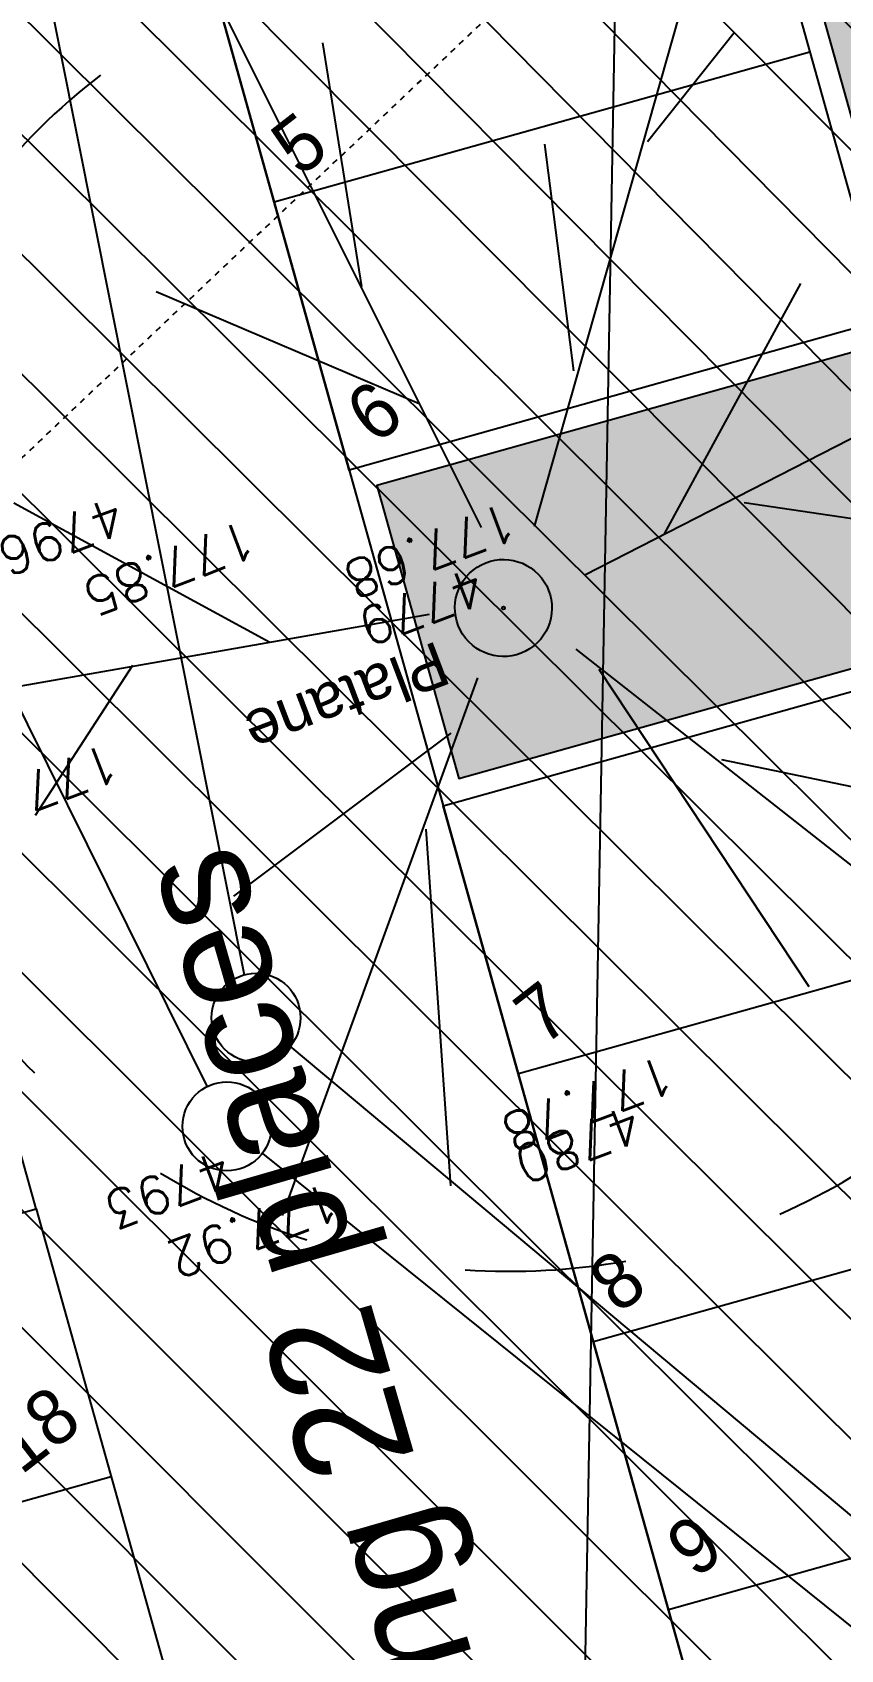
# Model space of a CAD drawing. Header units: centimetres. Extents: x 212517 to 243222, y -357108 to -330212.
# Drawn here: x 235517 to 236243, y -344786 to -343333 of the extents above; entities that cross this region are included whole.
import ezdxf
from ezdxf.enums import TextEntityAlignment as Align
from ezdxf.lldxf.tags import DXFTag

# ---------------------------------------------------------------- set-up
doc = ezdxf.new("R2010")
doc.units = ezdxf.units.CM
doc.linetypes.add('STYLE_01', pattern=[0.41664, 0.20828, -0.20836])
doc.layers.get('0').update_dxf_attribs({"color": 252})
for name, color, linetype in [('DWG_280-140115-P - ALTEA-CANA', 252, 'Continuous'), ('Fond topo - CLO_MUR', 252, 'Continuous'), ('Fond topo - VEG', 252, 'Continuous'), ('Fond topo - VEG_TXT_ESSENCE', 252, 'Continuous'), ('Fond topo - Z_500', 252, 'Continuous'), ('prlm-VRD', 2, 'Continuous'), ('SA - bordure', 252, 'Continuous'), ('SA - bât D', 252, 'Continuous'), ('SA - CAB-réso', 252, 'Continuous'), ('SA - couvre sol', 252, 'Continuous'), ('SA - ECL-réso', 252, 'Eclairage public'), ('SA - enrobé', 252, 'Continuous'), ('SA - EP-réso', 252, 'EP'), ('SA - EU-réso', 252, 'EU'), ('SA - EVMV', 252, 'Continuous'), ('SA - limite revêtement', 252, 'Continuous'), ('SA - marquage au sol', 252, 'Continuous')]:
    doc.layers.add(name, color=color, linetype=linetype)
for name, color, linetype, plot in [('Fond topo - N', 252, 'Continuous', False), ('Fond topo - NCACHE', 252, 'Continuous', False), ('Fond topo - ZCACHE', 252, 'Continuous', False)]:
    doc.layers.add(name, color=color, linetype=linetype, plot=plot)
doc.layers.add('Fond topo - P', color=252, linetype='Continuous', lineweight=50)
doc.layers.add('Fond topo - VOI', color=252, linetype='Continuous', lineweight=25)
doc.styles.add('2000_ARIAL', font='arial.ttf', dxfattribs={"height": 0.400000006})
doc.styles.add('Arial', font='arial.ttf')
doc.styles.add('Futura Std Book', font='')
doc.styles.add('Lignes', font='arial.ttf', dxfattribs={"height": 0.35})
doc.styles.add('SIMPLEX', font='simplex_.ttf', dxfattribs={"height": 1.25})
doc.styles.get('Futura Std Book').set_extended_font_data('Futura Std Book')
tags = doc.linetypes.add('Eclairage public', pattern='A,5,-0.25,["ECL",Lignes,S=1,R=0,X=0,Y=-0.18],-1.25', length=6.5).pattern_tags.tags
tags[15:16] = [DXFTag(74, 4), DXFTag(75, 0), DXFTag(340, '0'), DXFTag(46, 0.0), DXFTag(50, 0.0), DXFTag(44, 0.0), DXFTag(45, 0.0)]
tags[4:5] = [DXFTag(74, 4), DXFTag(75, 0), DXFTag(340, '0'), DXFTag(46, 0.0), DXFTag(50, 0.0), DXFTag(44, 0.0), DXFTag(45, 0.0)]
tags = doc.linetypes.add('EP', pattern='A,5,-0.25,["EP",Lignes,S=1,R=0,X=0,Y=-0.18],-1.25', length=6.5).pattern_tags.tags
tags[15:16] = [DXFTag(74, 4), DXFTag(75, 0), DXFTag(340, '0'), DXFTag(46, 0.0), DXFTag(50, 0.0), DXFTag(44, 0.0), DXFTag(45, 0.0)]
tags[4:5] = [DXFTag(74, 4), DXFTag(75, 0), DXFTag(340, '0'), DXFTag(46, 0.0), DXFTag(50, 0.0), DXFTag(44, 0.0), DXFTag(45, 0.0)]
tags = doc.linetypes.add('EU', pattern='A,5,-0.25,["EU",Lignes,S=1,R=0,X=0,Y=-0.18],-1.25', length=6.5).pattern_tags.tags
tags[15:16] = [DXFTag(74, 4), DXFTag(75, 0), DXFTag(340, '0'), DXFTag(46, 0.0), DXFTag(50, 0.0), DXFTag(44, 0.0), DXFTag(45, 0.0)]
tags[4:5] = [DXFTag(74, 4), DXFTag(75, 0), DXFTag(340, '0'), DXFTag(46, 0.0), DXFTag(50, 0.0), DXFTag(44, 0.0), DXFTag(45, 0.0)]

# ---------------------------------------------------------------- blocks, each defined once
blk = doc.blocks.new('200')
at = {"linetype": 'Continuous', "lineweight": -2}
blk.add_circle((0, 0), 0.4, dxfattribs=at)
blk = doc.blocks.new('PTOPO')
at = {"layer": 'Fond topo - NCACHE', "style": 'SIMPLEX'}
blk.add_attdef('MAT', text='', height=0.34, dxfattribs=at).set_placement((0.09999999986030161, -0.09999999962747097), align=Align.TOP_LEFT)
at = {"layer": 'Fond topo - ZCACHE', "style": 'SIMPLEX'}
blk.add_attdef('ALT', (0.09999999986030161, 0.09999999962747097), '', height=0.34, dxfattribs=at)
blk = doc.blocks.new('VEG14')
at = {"ltscale": 2, "flags": 128}
for points in [[(0.5, 0, -1), (-0.5, 0, -1)], [(0.016, 0, -1), (-0.016, 0, -1)]]:
    blk.add_lwpolyline(points, format="xyb", close=True, dxfattribs=at)
blk = doc.blocks.new('VEG12')
at = {"ltscale": 2}
for p, q in [((0.01815258799999997, 0.057406781), (0.100441039, 0.47293725)), ((0.05749608, 0.253444298), (0.145517598, 0.414706841)), ((0.037902722, 0.15845596), (-0.06593155700000003, 0.344147082)), ((-0.158788295, 0.086017079), (-0.245985314, 0.284587218)), ((0.04981112299999996, 0.033821695), (0.391570728, 0.285894318)), ((0.143890955, 0.107467204), (0.230033352, 0.253971609)), ((0.2917471699999999, 0.208620217), (0.392372872, 0.233301274)), ((-0.05229389700000003, 0.02983962500000001), (-0.383643778, 0.204631851)), ((-0.25001839, 0.135126714), (-0.3755999820000001, 0.091127132)), ((0.122915307, -0.02992704099999999), (0.317230371, 0.05540147100000001)), ((0.057557527, -0.01766878999999999), (0.411943876, -0.08413611500000001)), ((-0.05265807700000003, -0.029192154), (-0.412380265, -0.256628677)), ((-0.09359106700000003, -0.049762263), (-0.2956446150000001, -0.04653133200000001)), ((0.184132294, -0.04763066399999999), (0.323120213, -0.192805613)), ((0.01825986499999999, -0.057372749), (0.107637982, -0.4128258760000001)), ((0.02259491799999996, -0.07955337300000001), (0.001649748999999978, -0.36183712)), ((-0.151821475, -0.09483882200000002), (-0.2999525240000001, -0.315936062)), ((0.05371548199999998, -0.188497704), (0.197263789, -0.356749422))]:
    blk.add_line(p, q, dxfattribs=at)
for start, end in [(90, 103.8461539085843), (62.30769199853572, 76.15384597947835), (117.6923078993823, 131.5384619204946), (34.61538499867542, 48.46153799321151), (145.3846149358338, 159.2307690506909), (6.923076979206323, 20.76923090842763), (173.0769230068974, 186.9230769931026), (339.2307689837768, 353.0769230207937), (200.7692310571047, 214.6153850641662), (311.5384620067885, 325.3846150013246), (228.4615380795054, 242.3076921006177), (283.8461540205217, 297.6923080014643), (256.1538460914157, 270)]:
    blk.add_arc((0, 0), 0.496982058, start, end, dxfattribs=at)
blk = doc.blocks.new('A$C1F970F0F')
at = {"layer": 'SA - couvre sol'}
h = blk.add_hatch(dxfattribs=at)
h.set_pattern_fill('PELOUSE6', color=256, scale=20.0000003, angle=-10.72360141139323, style=0, pattern_type=2)
h.set_pattern_definition([(349.2763985886067, (-277130161.1279894, -473864756.7787022), (22.32856350872324, 117.9043497231417), [37.5000005625, -202.5000030375]), (79.27639858860677, (-277130147.3110734, -473864759.3953308), (-235.8086994462835, 44.65712701744649), [15.000000225, -105.000001575]), (79.27639858860677, (-277130138.0997961, -473864761.1397498), (-235.8086994462835, 44.65712701744649), [15.000000225, -105.000001575]), (79.27639858860677, (-277130142.7054347, -473864760.2675403), (-235.8086994462835, 44.65712701744649), [18.75000028125, -101.25000151875]), (112.9664661186067, (-277130151.916716, -473864758.5231205), (-191.1515722884832, 280.4658259369293), [12.00000018, -420.7461593111922]), (45.58633105860677, (-277130133.4941673, -473864762.0119574), (22.32856353476547, 117.9043498154048), [12.00000018, -420.7461593111923]), (45.58633105860677, (-277130124.2828801, -473864763.7563783), (22.32856353476547, 117.9043498154048), [26.00000039, -406.6661590999923]), (112.9664661186067, (-277130161.1279894, -473864756.7787022), (-191.1515722884832, 280.4658259369293), [26.00000039, -406.6661590999922]), (349.2763985886067, (-277130073.3609553, -473864750.4999832), (22.32856350872324, 117.9043497231417), [44.42455106636825, -195.5754525336318]), (349.2763985886067, (-277130085.1249766, -473864728.4255323), (22.32856350872324, 117.9043497231417), [82.81008944215131, -56.09585564143782, 43.07431864611476, -58.01973967029608]), (349.2763985886067, (-277130096.7337571, -473864706.3804808), (22.32856350872324, 117.9043497231417), [119.4799495921992, -46.28746189431191, 29.47870124218051, -44.75389087130835]), (349.2763985886067, (-277130108.4191755, -473864684.3209158), (22.32856350872324, 117.9043497231417), [100.4611429069171, -139.5388606930829]), (349.2763985886067, (-277130104.5097786, -473864665.2146754), (22.32856350872324, 117.9043497231417), [65.56973938354608, -174.4302642164539])])
edge = h.paths.add_edge_path()
edge.add_line((7646.833733000393, 9004.239187634612), (7477.034909394343, 8929.894142197196))
edge.add_arc((7434.696929002223, 9026.329550800418), 105.3199535518038, 248.6552803840878, 293.7028870098457, ccw=False)
edge.add_line((7396.362750401272, 8928.233764092513), (7340.429076437112, 8871.198932294612))
edge.add_arc((7468.942843810095, 8745.1663500336), 180.0000005438222, 135.5584717013493, 219.3767829141741)
edge.add_arc((4686.176288028108, 6461.26392506193), 3419.999998216231, 12.585048785930383, 39.37678309475541, ccw=False)
edge.add_line((8024.006178657112, 7206.442835890936), (8219.509561664872, 7248.890723525209))
edge.add_arc((8223.753109693258, 7229.346100284074), 19.99999993767855, 12.249983647925774, 102.24998416524511, ccw=False)
edge.add_arc((4686.176201344639, 6461.263923183918), 3640.000084590873, -4.615344787991717, 12.24998357604062, ccw=False)
edge.add_arc((8294.437943437548, 6169.977445866316), 20.00000014751522, -94.6153446132571, -4.615344959063975, ccw=False)
edge.add_line((8292.82862597217, 6150.04229846682), (8093.418862683157, 6166.140179817832))
edge.add_arc((4686.175363890326, 6461.264035144361), 3420.000928369583, -9.235443775684189, -4.9504103777057935, ccw=False)
edge.add_line((8061.843408481891, 5912.381895936595), (8521.34448288443, 5951.967918737956))
edge.add_line((8521.34448288443, 5951.967918737956), (8610.609832601514, 4915.805915142612))
edge.add_line((8610.609832601513, 4915.805915142613), (8112.455023229381, 4872.889881516216))
edge.add_line((8112.455023229382, 4872.889881516216), (8135.919816270769, 4600.518498862564))
edge.add_line((8135.919816270769, 4600.518498862564), (8634.074625419682, 4643.434532436447))
edge.add_line((8634.074625419682, 4643.434532436448), (8744.797991940773, 3358.19512460702))
edge.add_line((8744.797991940773, 3358.195124607019), (8246.754370085053, 3315.288669890853))
edge.add_line((8246.754370085053, 3315.288669890853), (8265.505759157297, 3110.932708469081))
edge.add_line((8265.505759157297, 3110.932708469081), (8762.178919040502, 3156.443199355649))
edge.add_line((8762.178919040503, 3156.443199355648), (8787.07957847176, 2867.404761880945))
edge.add_line((8787.07957847176, 2867.404761880946), (8288.924769134286, 2824.48872843756))
edge.add_line((8288.924769134286, 2824.48872843756), (8303.969088563064, 2649.859355084878))
edge.add_line((8303.969088563066, 2649.859355084878), (8345.097518516532, 2658.459544537745))
edge.add_line((8345.097518516532, 2658.459544537744), (8336.330575091022, 2700.556345111646))
edge.add_line((8336.330575091022, 2700.556345111646), (9020.027266334513, 2842.897281088713))
edge.add_line((9020.027266334513, 2842.897281088713), (8947.20038422563, 3719.594510961972))
edge.add_line((8947.20038422563, 3719.594510961972), (8931.509215578299, 3908.486354448317))
edge.add_line((8931.509215578299, 3908.486354448317), (8875.194980365228, 4578.069331261042))
edge.add_line((8875.194980365228, 4578.069331261042), (8827.905410799856, 5026.715447751275))
edge.add_line((8827.905410799856, 5026.715447751276), (8772.223263227552, 5502.243613790299))
edge.add_arc((1776.092496253554, 4752.857531580154), 7036.151306560315, 6.113889428418106, 17.84258743998169)
edge.add_line((8473.81835812193, 6908.75490576587), (8366.257456928231, 7197.474337847268))
edge.add_line((8366.257456928231, 7197.474337847267), (7657.937547416321, 8986.453584762252))
edge.add_line((7657.937547416321, 8986.453584762254), (7654.260125354509, 8985.031741399463))
edge.add_line((7654.260125354508, 8985.031741399462), (7646.833733000392, 9004.23918763461))
at = {"layer": 'SA - EVMV'}
h = blk.add_hatch(dxfattribs=at)
h.set_pattern_fill('_USER', color=256, scale=74.99999999999999, angle=-55.72360141139323, style=0, pattern_type=0)
h.set_pattern_definition([(304.2763985886068, (-277130161.1279894, -473864756.7787022), (61.97477650275113, 42.238928459823), [])])
h.paths.add_polyline_path([(6137.262643169798, 3161.503242351281), (5258.989506963931, 4651.014984356799), (5823.535050065982, 5411.828376675677), (6009.896409179055, 5810.580329425578), (6042.353956317322, 6037.937811191567), (5791.842057863324, 7412.226220178691), (5768.869517604411, 9187.383885517163), (6965.043931057882, 9781.279833201925), (7125.730307530321, 8202.475428701919), (7356.548247893039, 6578.483473019976), (7421.051285208732, 6215.102708379585), (8728.798868082513, 6201.995811803044), (8825.59209412568, 5455.189202343771), (8884.907463838514, 4910.231636065007), (8937.364138919358, 4349.844162727043), (8990.109761245629, 3720.436779551583), (8238.933497559277, 3575.005023445903)])
at = {"layer": 'DWG_280-140115-P - ALTEA-CANA', "linetype": 'STYLE_01', "ltscale": 25, "elevation": 9.999999999999998e-08, "flags": 128}
blk.add_lwpolyline([(6691.563574447015, 4258.773226266023), (7646.571502395369, 4855.803307069168), (8316.716457966017, 5285.571897289529), (8970.22158409534, 5837.460256469487)], dxfattribs=at)
at = {"layer": 'Fond topo - CLO_MUR', "ltscale": 2, "flags": 128}
blk.add_lwpolyline([(9099.503661256442, 2857.806794675994), (9029.768841556068, 3674.135096516212, 0.002425562910648584), (8983.710465702206, 4214.184040082197, 0.003712242064006256), (8949.286593993262, 4566.656524031377, 6.456692749373129e-05), (8899.637225229711, 5038.181076498351, 0.001219712953851071), (8896.944855445985, 5063.135108859778, 0.006587350988445454), (8857.436212019315, 5382.482512331833, 0.004535956055060247), (8789.759041915275, 5844.853771577722, 0.008373546982798897), (8730.729712814556, 6186.365016694012, 0.01144280291853754), (8677.662638081798, 6434.381476339512, 0.007519788581091132), (8640.322305674863, 6581.408118145886, 0.008745650595407196), (8604.120482952056, 6706.717681165753, 0.009313419861410795), (8596.326318414738, 6730.447047271801, 0.0004915250826251473), (8439.867992029833, 7177.050549144014, 0.01093553292572849), (8329.567755130352, 7470.247039018259, 0.007040721940409205), (8142.006759480114, 7919.151573156228)], format="xyb", dxfattribs=at)
at = {"layer": 'Fond topo - VOI', "ltscale": 2, "flags": 128}
blk.add_lwpolyline([(7448.450433764484, 9217.432711513125), (7539.169354248895, 9254.021201034155, -0.411890888850125), (7824.22231697097, 9137.887069298855), (8287.770111103759, 7988.350156011345), (8696.41221682632, 6949.435703785932, -0.009319693279761941), (8789.439244110767, 6627.154401508205, -0.01707772057230449), (8830.86356864756, 6448.808012521618, -0.000554527928286707), (8873.68187850096, 6229.667676407851, -0.0005180132443277144), (8919.015206144883, 5994.98200582825, -0.00859422759592498), (8952.762000990348, 5801.39796927215, -0.004910682200987315), (9002.649081868538, 5461.150324703362, -0.001414814898365252), (9039.816559474872, 5201.623733881948, -0.003197382407561027), (9055.202987608423, 5086.637645854155, -5.007487638658802e-05), (9076.914827375647, 4915.954698811935, -2.710702401842055e-05), (9116.97421439334, 4600.645434950908, -0.003004064802647913), (9148.450255532847, 4340.281352213291, -0.001786606044778537), (9197.178037105623, 3902.011113522749), (9362.085816023537, 2037.254320594023), (9378.303941611852, 1858.888859066608)], format="xyb", dxfattribs=at)
at = {"layer": 'SA - bordure', "elevation": 9.999999999999998e-08, "flags": 128}
for points in [[(7377.912303133283, 8937.40151477274), (7326.935044620447, 8885.998822022075, 0.3845585408183712), (7314.344701010286, 8618.282882064921, -0.1189188540116698), (8008.762250838065, 7182.667072578358), (8223.753109561545, 7229.346100214229, -0.07372200130540935), (8294.437943580353, 6169.977445744485), (8075.151323516688, 6187.679939009729, -0.02205204452703436), (8037.882685746923, 5890.243598312279), (8503.13493187769, 5930.325084689469), (8588.966998930831, 4934.01546626738), (8090.812189541371, 4891.099432549477), (8117.710265218964, 4578.875665201762), (8615.865074373425, 4621.791698679806), (8723.15515827564, 3376.404675635948), (8225.000348897962, 3333.488642105389), (8247.416687791472, 3089.191408542678), (8743.978728049058, 3134.691717514314), (8765.436744783749, 2885.614312914206), (8267.281935446275, 2842.698279470821), (8284.250231979246, 2645.736029715545)], [(7392.113082992906, 8923.318267660961), (7341.13582448007, 8871.915574910294, 0.3845585402556451), (7329.804515241603, 8630.971228842569, -0.1174364388792178), (8024.006177272055, 7206.44283558451), (8219.509561664872, 7248.890723525209, -0.414213566390127), (8243.29773292261, 7233.589648125115, -0.07372200136814289), (8314.373090861136, 6168.368128277893, -0.4142135693190591), (8292.82862597217, 6150.04229846682), (8093.418862683158, 6166.140179817832, -0.01869916432319161), (8061.843408481891, 5912.381895936595), (8521.34448288443, 5951.967918737956), (8610.609832601513, 4915.805915142613), (8112.455023229382, 4872.889881516216), (8135.919816270769, 4600.518498862564), (8634.074625419682, 4643.434532436448), (8744.797991940773, 3358.195124607019), (8246.754370085053, 3315.288669890853), (8265.505759157297, 3110.932708469081), (8762.178919040503, 3156.443199355648), (8787.07957847176, 2867.404761880946), (8288.924769134286, 2824.48872843756), (8304.176424340489, 2647.452670983562)], [(7840.575959495666, 2552.961207407581), (7819.347498332593, 2799.374007275091), (7321.422244755297, 2753.793368968611), (7192.674143764151, 4248.257796869237), (7690.828953210458, 4291.173830386799), (7591.016635747426, 5461.585531299106), (7091.850687591973, 5418.582388192286), (7070.392670765777, 5667.659792809723), (7569.773817164003, 5710.681475503377, -0.01155855900407717), (7569.270504419754, 5753.285889708797), (7072.644821084964, 5842.212368975363, -0.02949970069968248), (7094.269754879408, 6010.059040394906, 0.03378052871926594), (7133.095811010017, 6338.44357045222), (7633.669469462158, 6339.674716300604, 0.02605809049415018), (7631.103103215665, 6634.197565109461), (7132.873113495158, 6588.443471385939, 0.05106874003880187), (7056.312932571319, 7081.70915106251)]]:
    blk.add_lwpolyline(points, format="xyb", dxfattribs=at)
at = {"layer": 'SA - CAB-réso', "elevation": 9.999999999999998e-08, "flags": 128}
blk.add_lwpolyline([(9014.566115532376, 5048.241415424802), (8935.120619844252, 5117.710327440671, 0.09087497859259484), (7884.217388677309, 8639.080483669284), (7390.957962306487, 8489.118687360493), (6744.657857395806, 8309.685335149781), (5510.16022878775, 8004.412141119001, -0.2977231239250334), (5322.276951186663, 8053.934497477404), (4664.375473358868, 8848.007762671477), (4607.934646767239, 8916.130654775085, -0.05564552141704502), (4601.847878495041, 8925.4066386004, -0.366069999527649), (4649.300719062125, 9125.990703585443, -0.04315299786015206), (4656.642997819594, 9130.496374459515), (5002.349724613518, 9303.567502575448)], format="xyb", dxfattribs=at)
at = {"layer": 'SA - ECL-réso', "ltscale": 0.75, "elevation": 9.999999999999998e-08, "flags": 128}
blk.add_lwpolyline([(6079.62296544096, 7441.030052417758, -0.3688612105616934), (6913.385655810405, 8301.411355391892, -0.2546205328853831), (7642.34312649104, 8261.403504809092, -0.3073365536668565), (7868.785195376819, 7813.239566180241), (7870.647024769974, 7808.418928214736, -0.2495718796976199), (8349.543965804514, 6710.082718887611), (8349.52215911393, 6706.768986087925, -0.2136977009206384), (8597.694043863183, 5436.308932903066, -0.1946918286475566), (8695.712197281699, 4241.317790546431, -0.1897251175918905), (8808.86411701403, 3013.531902418893)], format="xyb", dxfattribs=at)
at = {"layer": 'SA - enrobé'}
blk.add_lwpolyline([(4686.176285657987, 6461.263924183753), (8527.026134476295, 5741.917854959565), (8021.176637476873, 5699.405891852376), (8026.438139240248, 5638.331646462964), (8283.817952682304, 2650.753781131409), (7840.575959495666, 2552.961207407581), (8504.663795556335, 5743.031099718173), (4688.35858653882, 6461.895392988572)], dxfattribs=at)
at = {"layer": 'SA - EP-réso', "ltscale": 0.75, "elevation": 9.999999999999998e-08, "flags": 128}
blk.add_lwpolyline([(7893.075708739702, 6612.674810961569), (7913.553415527937, 4462.981024853098)], dxfattribs=at)
at = {"layer": 'SA - EP-réso', "ltscale": 0.75, "flags": 128}
blk.add_lwpolyline([(7942.052601225953, 4392.434483061495), (8925.324815436685, 3193.526508505319)], dxfattribs=at)
at = {"layer": 'SA - EU-réso', "ltscale": 0.75, "elevation": 9.999999999999998e-08, "flags": 128}
blk.add_lwpolyline([(6727.763208986407, 8417.020677996366), (7862.330741037192, 4370.375687025537)], dxfattribs=at)
at = {"layer": 'SA - EU-réso', "ltscale": 0.75, "flags": 128}
blk.add_lwpolyline([(7899.900748985031, 4302.301101287448), (8932.073492253152, 3093.527575714964)], dxfattribs=at)
at = {"layer": 'SA - limite revêtement', "elevation": 9.999999999999998e-08, "flags": 128}
blk.add_lwpolyline([(8090.812189541371, 4891.099432549477), (8021.178410381746, 5699.384801218276, -0.06691352547187737), (8027.904015551828, 5834.481837673686), (8037.882687267036, 5890.243606839648)], format="xyb", dxfattribs=at)
for points in [[(8225.000348897962, 3333.488642105389), (8117.710265218964, 4578.875665201762)], [(7690.828953210458, 4291.173830386799), (7819.347498332593, 2799.374007275091)]]:
    blk.add_lwpolyline(points, dxfattribs=at)
at = {"layer": 'SA - marquage au sol', "elevation": 9.999999999999998e-08, "flags": 128}
for points in [[(8567.508981972924, 5183.092870814972), (8069.354172526617, 5140.176837297409)], [(8637.323091331333, 4372.714294132214), (8139.168281862148, 4329.798260618983)], [(8658.78110795164, 4123.636889553769), (8160.626298505332, 4080.720856036206)], [(7712.286970059531, 4042.096425765031), (7214.132160590347, 3999.1803922518)], [(8680.239124800712, 3874.559484932), (8182.084315354405, 3831.643451414438)]]:
    blk.add_lwpolyline(points, dxfattribs=at)
at = {"layer": 'Fond topo - P', "ltscale": 2}
ref = blk.add_blockref('PTOPO', (7897.553564123607, 4865.899732749232), dxfattribs=dict(at, xscale=99.99999999999994, yscale=99.99999999999994, zscale=99.99999999999994, rotation=190.0656205306617))
ref.add_attrib('MAT', '4796', dxfattribs={"layer": 'Fond topo - N', "color": 0, "ltscale": 2, "height": 33.99999999999999, "rotation": 190.0656204987762, "style": 'SIMPLEX'}).set_placement((7885.959722291706, 4873.998055499593), align=Align.TOP_LEFT)
ref.add_attrib('ALT', '177.85', (7992.102928740519, 4865.330511086066), dxfattribs={"layer": 'Fond topo - Z_500', "color": 0, "ltscale": 2, "height": 33.99999999999999, "rotation": 190.0656204987762, "style": 'SIMPLEX'})
ref = blk.add_blockref('PTOPO', (8203.900344551943, 4743.571458225336), dxfattribs=dict(at, xscale=99.99999999999994, yscale=99.99999999999994, zscale=99.99999999999994, rotation=190.0656205306617))
ref.add_attrib('MAT', '4779', dxfattribs={"layer": 'Fond topo - N', "color": 0, "ltscale": 2, "height": 33.99999999999999, "rotation": 190.0656204987762, "style": 'SIMPLEX'}).set_placement((8192.306502720043, 4751.669780975695), align=Align.TOP_LEFT)
ref.add_attrib('ALT', '177.68', (8225.29533564014, 4837.078697429632), dxfattribs={"layer": 'Fond topo - Z_500', "color": 0, "ltscale": 2, "height": 33.99999999999999, "rotation": 190.0656204987762, "style": 'SIMPLEX'})
ref = blk.add_blockref('PTOPO', (7670.058164908175, 4632.270158505253), dxfattribs=dict(at, xscale=99.99999999999994, yscale=99.99999999999994, zscale=99.99999999999994, rotation=190.0656205306617))
ref.add_attrib('MAT', '4795', dxfattribs={"layer": 'Fond topo - N', "color": 0, "ltscale": 2, "height": 33.99999999999999, "rotation": 190.0656204987762, "style": 'SIMPLEX'}).set_placement((7658.464323076276, 4640.368481255611), align=Align.TOP_LEFT)
ref.add_attrib('ALT', '177.94', (7833.704357731084, 4690.869739148239), dxfattribs={"layer": 'Fond topo - Z_500', "color": 0, "ltscale": 2, "height": 33.99999999999999, "rotation": 190.0656204987762, "style": 'SIMPLEX'})
ref = blk.add_blockref('PTOPO', (8252.545984133216, 4242.916781261498), dxfattribs=dict(at, xscale=99.99999999999994, yscale=99.99999999999994, zscale=99.99999999999994, rotation=190.0656205306617))
ref.add_attrib('MAT', '4780', dxfattribs={"layer": 'Fond topo - N', "color": 0, "ltscale": 2, "height": 33.99999999999999, "rotation": 190.0656204987762, "style": 'SIMPLEX'}).set_placement((8240.952142301316, 4251.015104011857), align=Align.TOP_LEFT)
ref.add_attrib('ALT', '177.78', (8272.111240079834, 4322.71392466281), dxfattribs={"layer": 'Fond topo - Z_500', "color": 0, "ltscale": 2, "height": 33.99999999999999, "rotation": 190.0656204987762, "style": 'SIMPLEX'})
ref = blk.add_blockref('PTOPO', (7882.981168983125, 4271.263855687258), dxfattribs=dict(at, xscale=99.99999999999994, yscale=99.99999999999994, zscale=99.99999999999994, rotation=190.0656205306617))
ref.add_attrib('MAT', '4793', dxfattribs={"layer": 'Fond topo - N', "color": 0, "ltscale": 2, "height": 33.99999999999999, "rotation": 190.0656204987762, "style": 'SIMPLEX'}).set_placement((7871.387327151226, 4279.362178437617), align=Align.TOP_LEFT)
ref.add_attrib('ALT', '177.92', (7955.313627236224, 4266.586755777264), dxfattribs={"layer": 'Fond topo - Z_500', "color": 0, "ltscale": 2, "height": 33.99999999999999, "rotation": 190.0656204987762, "style": 'SIMPLEX'})
at = {"layer": 'Fond topo - VEG', "xscale": 1207.68, "yscale": 1207.68, "zscale": 99.99999999999997, "rotation": 27.02773871768589}
blk.add_blockref('VEG12', (8209.837011056512, 4746.707035607196), dxfattribs=at)
at = {"layer": 'Fond topo - VEG', "ltscale": 2, "zscale": 99.99999999999997}
for name, p, xscale, yscale, rotation in [('VEG14', (8203.900344551943, 4743.571458225336), 87.19999999999999, 87.19999999999999, 207.8417380991696), ('VEG12', (8365.547648687738, 3225.987069314241), 1006.399999999999, 1006.399999999999, 192.432705982593)]:
    blk.add_blockref(name, p, dxfattribs=dict(at, xscale=xscale, yscale=yscale, rotation=rotation))
at = {"layer": 'SA - EP-réso', "xscale": 99.99999999999999, "yscale": 99.99999999999999, "zscale": 99.99999999999999, "rotation": 349.2763985886067}
blk.add_blockref('200', (7916.949844931753, 4423.230935610084), dxfattribs=at)
at = {"layer": 'SA - EU-réso', "xscale": 99.99999999999999, "yscale": 99.99999999999999, "zscale": 99.99999999999999, "rotation": 349.2763985886067}
blk.add_blockref('200', (7873.11622087355, 4332.159824092266), dxfattribs=at)
at = {"layer": 'Fond topo - VEG_TXT_ESSENCE', "style": '2000_ARIAL'}
blk.add_text('Platane', height=39.99999999999999, rotation=190.0656205035111, dxfattribs=at).set_placement((8140.277330999558, 4725.894264073335))
at = {"layer": 'SA - bât D', "style": 'Arial', "width": 0.9273999929428101}
for s, p in [('5', (8096.242669920568, 5157.494379630544)), ('6', (8117.700686637929, 4908.416974938931)), ('7', (8165.709042632618, 4349.375650293377)), ('8', (8187.167059390184, 4100.298245688939)), ('18', (7632.878089675813, 4058.225937600421)), ('9', (8211.00575284441, 3853.73746341139))]:
    blk.add_text(s, height=49.99999999999999, rotation=27.02773871768589, dxfattribs=at).set_placement(p)
at = {"layer": 'SA - bât D', "style": 'Futura Std Book'}
blk.add_text('Parking 22 places', height=101.0101997, rotation=95.41363745353976, dxfattribs=at).set_placement((8030.899338072337, 3514.192099899521))

msp = doc.modelspace()

# ---------------------------------------------------------------- block references
at = {"layer": 'prlm-VRD', "rotation": 10.72360141139323}
msp.add_blockref('A$C1F970F0F', (228762.2467792132, -350037.5300254133), dxfattribs=at)

doc.saveas('drawing.dxf')
